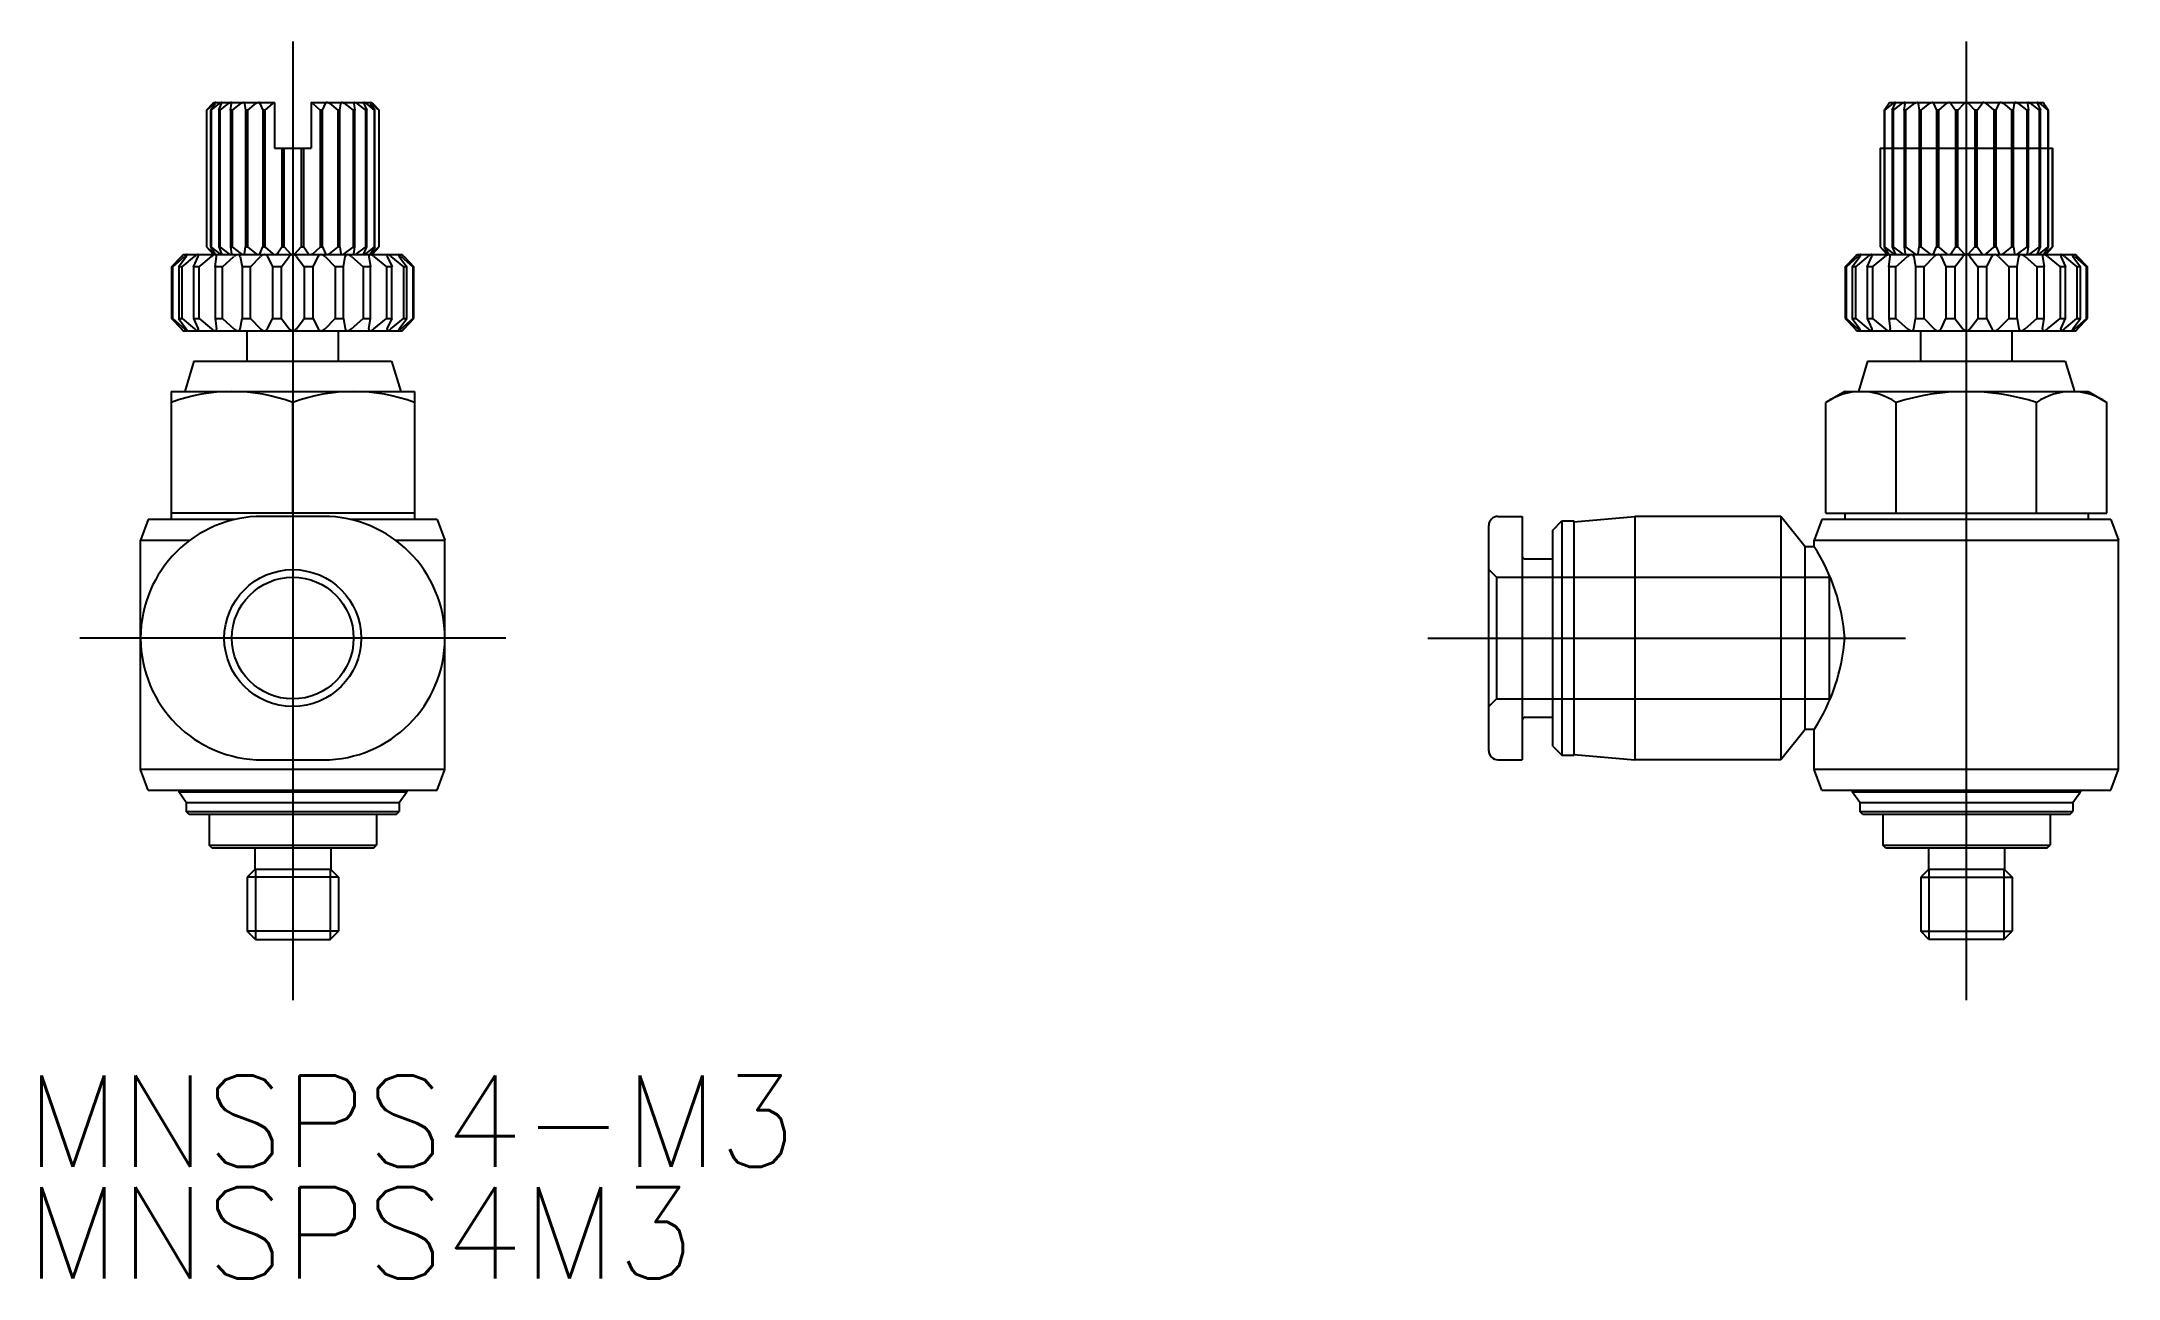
# Model space of a CAD drawing. Extents: x -8.3 to 60, y -21 to 19.6.
import ezdxf

# ---------------------------------------------------------------- set-up
doc = ezdxf.new("R2010")
doc.units = 0
doc.linetypes.add('CENTER', pattern=[50.8, 31.75, -6.35, 6.35, -6.35])
doc.linetypes.add('DASHED', pattern=[19.05, 12.7, -6.35])
doc.layers.get('0').update_dxf_attribs({"linetype": 'CONTINUOUS'})
doc.layers.add('CENTER', color=1, linetype='CENTER')
doc.styles.get("Standard").update_dxf_attribs({"font": 'txt.shx', "height": 3, "bigfont": 'bigfont.shx'})

# ---------------------------------------------------------------- blocks, each defined once
blk = doc.blocks.new('*U2')
at = {"color": 7, "linetype": 'CONTINUOUS'}
blk.add_text('MNSPS4-M3', height=3, dxfattribs=at).set_placement((-8.773, -17.368))
blk = doc.blocks.new('*U3')
at = {"color": 7, "linetype": 'CONTINUOUS'}
blk.add_text('MNSPS4M3', height=3, dxfattribs=at).set_placement((-8.773, -21.04))

msp = doc.modelspace()

# ---------------------------------------------------------------- linework, layer by layer
at = {"color": 7, "linetype": 'CONTINUOUS'}
for p, q in [((-2.837, 17.35), (-2.63, 17.57)), ((-2.836, 17.35), (-2.836, 12.85)), ((-2.827, 17.35), (-2.836, 17.35)), ((-2.828, 17.351), (-2.58, 17.57)), ((-2.827, 12.85), (-2.827, 17.35)), ((-2.704, 17.35), (-2.548, 17.57)), ((-2.703, 17.35), (-2.703, 12.85)), ((-2.676, 17.35), (-2.703, 17.35)), ((-2.677, 17.351), (-2.4, 17.571)), ((-2.676, 12.85), (-2.676, 17.35)), ((-2.629, 17.57), (-2.6, 17.6)), ((-2.6, 17.6), (-0.6, 17.6)), ((-2.435, 17.35), (-2.339, 17.57)), ((-2.435, 17.35), (-2.435, 12.85)), ((-2.391, 17.35), (-2.435, 17.35)), ((-2.391, 17.351), (-2.1, 17.571)), ((-2.391, 12.85), (-2.391, 17.35)), ((-2.045, 17.35), (-2.012, 17.57)), ((-2.044, 17.35), (-2.044, 12.85)), ((-1.986, 17.35), (-2.044, 17.35)), ((-1.986, 17.351), (-1.695, 17.571)), ((-1.986, 12.85), (-1.986, 17.35)), ((-1.584, 17.57), (-1.551, 17.35)), ((-1.551, 17.35), (-1.551, 12.85)), ((-1.481, 17.35), (-1.551, 17.35)), ((-1.482, 17.351), (-1.205, 17.571)), ((-1.481, 12.85), (-1.481, 17.35)), ((-1.077, 17.57), (-0.98, 17.35)), ((-0.98, 17.35), (-0.98, 12.85)), ((-0.902, 17.35), (-0.98, 17.35)), ((-0.903, 17.351), (-0.655, 17.57)), ((-0.902, 12.85), (-0.902, 17.35)), ((-0.6, 17.6), (-0.6, 16.1)), ((0.6, 17.6), (0.6, 16.1)), ((0.6, 17.6), (2.6, 17.6)), ((0.655, 17.57), (0.903, 17.351)), ((0.902, 17.35), (0.902, 12.85)), ((0.98, 17.35), (0.902, 17.35)), ((0.98, 17.35), (1.077, 17.57)), ((0.98, 12.85), (0.98, 17.35)), ((1.205, 17.571), (1.482, 17.351)), ((1.481, 17.35), (1.481, 12.85)), ((1.551, 17.35), (1.481, 17.35)), ((1.551, 17.35), (1.584, 17.57)), ((1.551, 12.85), (1.551, 17.35)), ((1.695, 17.571), (1.986, 17.351)), ((1.986, 17.35), (1.986, 12.85)), ((2.044, 17.35), (1.986, 17.35)), ((2.012, 17.57), (2.045, 17.35)), ((2.044, 12.85), (2.044, 17.35)), ((2.1, 17.571), (2.391, 17.351)), ((2.339, 17.57), (2.435, 17.35)), ((2.391, 17.35), (2.391, 12.85)), ((2.435, 17.35), (2.391, 17.35)), ((2.4, 17.571), (2.677, 17.351)), ((2.435, 12.85), (2.435, 17.35)), ((2.548, 17.57), (2.704, 17.35)), ((2.58, 17.57), (2.828, 17.351)), ((2.6, 17.6), (2.629, 17.57)), ((2.63, 17.57), (2.837, 17.35)), ((2.676, 17.35), (2.676, 12.85)), ((2.703, 17.35), (2.676, 17.35)), ((2.703, 12.85), (2.703, 17.35)), ((2.827, 17.35), (2.827, 12.85)), ((2.836, 17.35), (2.827, 17.35)), ((2.836, 12.85), (2.836, 17.35)), ((52.315, 17.35), (52.471, 17.57)), ((52.315, 17.35), (52.315, 12.85)), ((52.343, 17.35), (52.315, 17.35)), ((52.342, 17.351), (52.619, 17.571)), ((52.343, 12.85), (52.343, 17.35)), ((52.487, 17.598), (52.489, 17.6)), ((52.487, 17.597), (52.487, 17.598)), ((52.489, 17.6), (57.549, 17.6)), ((52.583, 17.35), (52.68, 17.57)), ((52.584, 17.35), (52.584, 12.85)), ((52.628, 17.35), (52.584, 17.35)), ((52.627, 17.351), (52.918, 17.571)), ((52.628, 12.85), (52.628, 17.35)), ((52.974, 17.35), (53.007, 17.57)), ((52.974, 17.35), (52.974, 12.85)), ((53.033, 17.35), (52.974, 17.35)), ((53.033, 17.351), (53.324, 17.571)), ((53.033, 12.85), (53.033, 17.35)), ((53.435, 17.57), (53.468, 17.35)), ((53.468, 17.35), (53.468, 12.85)), ((53.538, 17.35), (53.468, 17.35)), ((53.537, 17.351), (53.814, 17.571)), ((53.538, 12.85), (53.538, 17.35)), ((53.942, 17.57), (54.039, 17.35)), ((54.038, 17.35), (54.038, 12.85)), ((54.117, 17.35), (54.038, 17.35)), ((54.116, 17.351), (54.364, 17.57)), ((54.117, 12.85), (54.117, 17.35)), ((54.503, 17.57), (54.659, 17.35)), ((54.659, 17.35), (54.659, 12.85)), ((54.741, 17.35), (54.659, 17.35)), ((54.74, 17.35), (54.947, 17.57)), ((54.741, 12.85), (54.741, 17.35)), ((55.09, 17.57), (55.297, 17.35)), ((55.297, 17.35), (55.297, 12.85)), ((55.379, 17.35), (55.297, 17.35)), ((55.379, 17.35), (55.534, 17.57)), ((55.379, 12.85), (55.379, 17.35)), ((55.673, 17.57), (55.921, 17.351)), ((55.921, 17.35), (55.921, 12.85)), ((55.999, 17.35), (55.921, 17.35)), ((55.999, 17.35), (56.095, 17.57)), ((55.999, 12.85), (55.999, 17.35)), ((56.224, 17.571), (56.5, 17.351)), ((56.5, 17.35), (56.5, 12.85)), ((56.57, 17.35), (56.5, 17.35)), ((56.57, 17.35), (56.603, 17.57)), ((56.57, 12.85), (56.57, 17.35)), ((56.714, 17.571), (57.005, 17.351)), ((57.005, 17.35), (57.005, 12.85)), ((57.063, 17.35), (57.005, 17.35)), ((57.031, 17.57), (57.063, 17.35)), ((57.063, 12.85), (57.063, 17.35)), ((57.119, 17.571), (57.41, 17.351)), ((57.358, 17.57), (57.454, 17.35)), ((57.41, 17.35), (57.41, 12.85)), ((57.454, 17.35), (57.41, 17.35)), ((57.419, 17.571), (57.695, 17.351)), ((57.454, 12.85), (57.454, 17.35)), ((57.549, 17.6), (57.551, 17.598)), ((57.551, 17.598), (57.551, 17.597)), ((57.567, 17.57), (57.723, 17.35)), ((57.695, 17.35), (57.695, 12.85)), ((57.722, 17.35), (57.695, 17.35)), ((57.722, 12.85), (57.722, 17.35)), ((-0.6, 16.1), (0.6, 16.1)), ((-0.36, 16.1), (-0.36, 12.85)), ((-0.278, 12.85), (-0.278, 16.1)), ((0.278, 16.1), (0.278, 12.85)), ((0.36, 12.85), (0.36, 16.1)), ((52.182, 16.1), (52.182, 12.85)), ((52.182, 16.1), (52.192, 16.1)), ((52.192, 12.85), (52.192, 16.1)), ((52.192, 16.1), (52.315, 16.1)), ((57.722, 16.1), (57.846, 16.1)), ((57.846, 16.1), (57.846, 12.85)), ((57.846, 16.1), (57.855, 16.1)), ((57.855, 12.85), (57.855, 16.1)), ((-3.983, 12.201), (-3.658, 12.541)), ((-3.944, 12.201), (-3.564, 12.541)), ((-3.751, 12.2), (-3.503, 12.541)), ((-3.657, 12.541), (-3.6, 12.6)), ((-3.636, 12.201), (-3.227, 12.541)), ((-3.6, 12.6), (3.6, 12.6)), ((-3.263, 12.2), (-3.109, 12.541)), ((-3.08, 12.201), (-2.67, 12.541)), ((-2.837, 12.85), (-2.63, 12.63)), ((-2.836, 12.85), (-2.827, 12.85)), ((-2.828, 12.849), (-2.58, 12.63)), ((-2.704, 12.85), (-2.548, 12.63)), ((-2.703, 12.85), (-2.676, 12.85)), ((-2.677, 12.849), (-2.4, 12.629)), ((-2.629, 12.63), (-2.6, 12.6)), ((-2.552, 12.2), (-2.503, 12.541)), ((-2.435, 12.85), (-2.339, 12.63)), ((-2.435, 12.85), (-2.391, 12.85)), ((-2.391, 12.849), (-2.1, 12.629)), ((-2.315, 12.201), (-1.932, 12.541)), ((-2.045, 12.85), (-2.012, 12.63)), ((-2.044, 12.85), (-1.986, 12.85)), ((-1.986, 12.849), (-1.695, 12.629)), ((-1.726, 12.541), (-1.668, 12.2)), ((-1.584, 12.63), (-1.551, 12.85)), ((-1.551, 12.85), (-1.481, 12.85)), ((-1.482, 12.849), (-1.205, 12.629)), ((-1.392, 12.201), (-1.061, 12.541)), ((-1.077, 12.63), (-0.98, 12.85)), ((-0.98, 12.85), (-0.902, 12.85)), ((-0.903, 12.849), (-0.655, 12.63)), ((-0.832, 12.541), (-0.67, 12.2)), ((-0.516, 12.63), (-0.36, 12.85)), ((-0.374, 12.2), (-0.119, 12.541)), ((-0.36, 12.85), (-0.278, 12.85)), ((-0.278, 12.85), (-0.071, 12.63)), ((0.071, 12.63), (0.278, 12.85)), ((0.119, 12.541), (0.374, 12.2)), ((0.278, 12.85), (0.36, 12.85)), ((0.36, 12.85), (0.516, 12.63)), ((0.655, 12.63), (0.903, 12.849)), ((0.67, 12.2), (0.832, 12.541)), ((0.902, 12.85), (0.98, 12.85)), ((0.98, 12.85), (1.077, 12.63)), ((1.061, 12.541), (1.392, 12.201)), ((1.205, 12.629), (1.482, 12.849)), ((1.481, 12.85), (1.551, 12.85)), ((1.551, 12.85), (1.584, 12.63)), ((1.668, 12.2), (1.726, 12.541)), ((1.695, 12.629), (1.986, 12.849)), ((1.932, 12.541), (2.315, 12.201)), ((1.986, 12.85), (2.044, 12.85)), ((2.012, 12.63), (2.045, 12.85)), ((2.1, 12.629), (2.391, 12.849)), ((2.339, 12.63), (2.435, 12.85)), ((2.391, 12.85), (2.435, 12.85)), ((2.4, 12.629), (2.677, 12.849)), ((2.503, 12.541), (2.552, 12.2)), ((2.548, 12.63), (2.704, 12.85)), ((2.58, 12.63), (2.828, 12.849)), ((2.6, 12.6), (2.629, 12.63)), ((2.63, 12.63), (2.837, 12.85)), ((2.67, 12.541), (3.08, 12.201)), ((2.676, 12.85), (2.703, 12.85)), ((2.827, 12.85), (2.836, 12.85)), ((3.109, 12.541), (3.263, 12.2)), ((3.227, 12.541), (3.636, 12.201)), ((3.503, 12.541), (3.751, 12.2)), ((3.564, 12.541), (3.944, 12.201)), ((3.6, 12.6), (3.657, 12.541)), ((3.658, 12.541), (3.983, 12.201)), ((51.036, 12.201), (51.361, 12.541)), ((51.075, 12.201), (51.455, 12.541)), ((51.268, 12.2), (51.516, 12.541)), ((51.361, 12.541), (51.419, 12.6)), ((51.383, 12.201), (51.792, 12.541)), ((51.419, 12.6), (58.619, 12.6)), ((51.756, 12.2), (51.91, 12.541)), ((51.938, 12.201), (52.349, 12.541)), ((52.182, 12.85), (52.192, 12.85)), ((52.182, 12.85), (52.389, 12.63)), ((52.191, 12.849), (52.439, 12.63)), ((52.315, 12.85), (52.343, 12.85)), ((52.315, 12.85), (52.471, 12.63)), ((52.342, 12.849), (52.619, 12.629)), ((52.39, 12.63), (52.419, 12.6)), ((52.466, 12.2), (52.516, 12.541)), ((52.583, 12.85), (52.68, 12.63)), ((52.584, 12.85), (52.628, 12.85)), ((52.627, 12.849), (52.918, 12.629)), ((52.704, 12.201), (53.087, 12.541)), ((52.974, 12.85), (53.033, 12.85)), ((52.974, 12.85), (53.007, 12.63)), ((53.033, 12.849), (53.324, 12.629)), ((53.293, 12.541), (53.351, 12.2)), ((53.435, 12.63), (53.468, 12.85)), ((53.468, 12.85), (53.538, 12.85)), ((53.537, 12.849), (53.814, 12.629)), ((53.627, 12.201), (53.958, 12.541)), ((53.942, 12.63), (54.039, 12.85)), ((54.038, 12.85), (54.117, 12.85)), ((54.116, 12.849), (54.364, 12.63)), ((54.187, 12.541), (54.349, 12.2)), ((54.503, 12.63), (54.659, 12.85)), ((54.645, 12.2), (54.9, 12.541)), ((54.659, 12.85), (54.741, 12.85)), ((54.74, 12.85), (54.947, 12.63)), ((55.09, 12.63), (55.297, 12.85)), ((55.137, 12.541), (55.392, 12.2)), ((55.297, 12.85), (55.379, 12.85)), ((55.379, 12.85), (55.534, 12.63)), ((55.673, 12.63), (55.921, 12.849)), ((55.689, 12.2), (55.851, 12.541)), ((55.921, 12.85), (55.999, 12.85)), ((55.999, 12.85), (56.095, 12.63)), ((56.08, 12.541), (56.41, 12.201)), ((56.224, 12.629), (56.5, 12.849)), ((56.5, 12.85), (56.57, 12.85)), ((56.57, 12.85), (56.603, 12.63)), ((56.687, 12.2), (56.745, 12.541)), ((56.714, 12.629), (57.005, 12.849)), ((56.95, 12.541), (57.334, 12.201)), ((57.005, 12.85), (57.063, 12.85)), ((57.031, 12.63), (57.063, 12.85)), ((57.119, 12.629), (57.41, 12.849)), ((57.358, 12.63), (57.454, 12.85)), ((57.41, 12.85), (57.454, 12.85)), ((57.419, 12.629), (57.695, 12.849)), ((57.522, 12.541), (57.571, 12.2)), ((57.567, 12.63), (57.723, 12.85)), ((57.599, 12.63), (57.846, 12.849)), ((57.619, 12.6), (57.648, 12.63)), ((57.649, 12.63), (57.856, 12.85)), ((57.689, 12.541), (58.099, 12.201)), ((57.695, 12.85), (57.722, 12.85)), ((57.846, 12.85), (57.855, 12.85)), ((58.128, 12.541), (58.282, 12.2)), ((58.246, 12.541), (58.655, 12.201)), ((58.522, 12.541), (58.77, 12.2)), ((58.583, 12.541), (58.963, 12.201)), ((58.619, 12.6), (58.676, 12.541)), ((58.677, 12.541), (59.002, 12.201)), ((-3.983, 12.2), (-3.983, 10.5)), ((-3.943, 12.2), (-3.983, 12.2)), ((-3.943, 10.5), (-3.943, 12.2)), ((-3.75, 12.2), (-3.75, 10.5)), ((-3.636, 12.2), (-3.75, 12.2)), ((-3.636, 10.5), (-3.636, 12.2)), ((-3.262, 12.2), (-3.262, 10.5)), ((-3.08, 12.2), (-3.262, 12.2)), ((-3.08, 10.5), (-3.08, 12.2)), ((-2.552, 12.2), (-2.552, 10.5)), ((-2.314, 12.2), (-2.552, 12.2)), ((-2.314, 10.5), (-2.314, 12.2)), ((-1.668, 12.2), (-1.668, 10.5)), ((-1.391, 12.2), (-1.668, 12.2)), ((-1.391, 10.5), (-1.391, 12.2)), ((-0.67, 12.2), (-0.67, 10.5)), ((-0.373, 12.2), (-0.67, 12.2)), ((-0.373, 10.5), (-0.373, 12.2)), ((0.373, 12.2), (0.373, 10.5)), ((0.67, 12.2), (0.373, 12.2)), ((0.67, 10.5), (0.67, 12.2)), ((1.391, 12.2), (1.391, 10.5)), ((1.668, 12.2), (1.391, 12.2)), ((1.668, 10.5), (1.668, 12.2)), ((2.314, 12.2), (2.314, 10.5)), ((2.552, 12.2), (2.314, 12.2)), ((2.552, 10.5), (2.552, 12.2)), ((3.08, 12.2), (3.08, 10.5)), ((3.262, 12.2), (3.08, 12.2)), ((3.262, 10.5), (3.262, 12.2)), ((3.636, 12.2), (3.636, 10.5)), ((3.75, 12.2), (3.636, 12.2)), ((3.75, 10.5), (3.75, 12.2)), ((3.943, 12.2), (3.943, 10.5)), ((3.983, 12.2), (3.943, 12.2)), ((3.983, 10.5), (3.983, 12.2)), ((51.075, 12.2), (51.036, 12.2)), ((51.036, 12.2), (51.036, 10.5)), ((51.075, 10.5), (51.075, 12.2)), ((51.383, 12.2), (51.268, 12.2)), ((51.268, 12.2), (51.268, 10.5)), ((51.383, 10.5), (51.383, 12.2)), ((51.939, 12.2), (51.756, 12.2)), ((51.756, 12.2), (51.756, 10.5)), ((51.939, 10.5), (51.939, 12.2)), ((52.704, 12.2), (52.466, 12.2)), ((52.466, 12.2), (52.466, 10.5)), ((52.704, 10.5), (52.704, 12.2)), ((53.628, 12.2), (53.351, 12.2)), ((53.351, 12.2), (53.351, 10.5)), ((53.628, 10.5), (53.628, 12.2)), ((54.646, 12.2), (54.348, 12.2)), ((54.348, 12.2), (54.348, 10.5)), ((54.646, 10.5), (54.646, 12.2)), ((55.689, 12.2), (55.392, 12.2)), ((55.392, 12.2), (55.392, 10.5)), ((55.689, 10.5), (55.689, 12.2)), ((56.687, 12.2), (56.41, 12.2)), ((56.41, 12.2), (56.41, 10.5)), ((56.687, 10.5), (56.687, 12.2)), ((57.571, 12.2), (57.333, 12.2)), ((57.333, 12.2), (57.333, 10.5)), ((57.571, 10.5), (57.571, 12.2)), ((58.281, 12.2), (58.099, 12.2)), ((58.099, 12.2), (58.099, 10.5)), ((58.281, 10.5), (58.281, 12.2)), ((58.769, 12.2), (58.654, 12.2)), ((58.654, 12.2), (58.654, 10.5)), ((58.769, 10.5), (58.769, 12.2)), ((59.001, 12.2), (58.962, 12.2)), ((58.962, 12.2), (58.962, 10.5)), ((59.001, 10.5), (59.001, 12.2)), ((-3.983, 10.5), (-3.943, 10.5)), ((-3.983, 10.499), (-3.658, 10.159)), ((-3.944, 10.499), (-3.564, 10.159)), ((-3.751, 10.5), (-3.503, 10.159)), ((-3.75, 10.5), (-3.636, 10.5)), ((-3.636, 10.499), (-3.227, 10.159)), ((-3.263, 10.5), (-3.109, 10.159)), ((-3.262, 10.5), (-3.08, 10.5)), ((-3.08, 10.499), (-2.67, 10.159)), ((-2.552, 10.5), (-2.314, 10.5)), ((-2.552, 10.5), (-2.503, 10.159)), ((-2.315, 10.499), (-1.932, 10.159)), ((-1.726, 10.159), (-1.668, 10.5)), ((-1.668, 10.5), (-1.391, 10.5)), ((-1.392, 10.499), (-1.061, 10.159)), ((-0.832, 10.159), (-0.67, 10.5)), ((-0.67, 10.5), (-0.373, 10.5)), ((-0.374, 10.5), (-0.119, 10.159)), ((0.119, 10.159), (0.374, 10.5)), ((0.373, 10.5), (0.67, 10.5)), ((0.67, 10.5), (0.832, 10.159)), ((1.061, 10.159), (1.392, 10.499)), ((1.391, 10.5), (1.668, 10.5)), ((1.668, 10.5), (1.726, 10.159)), ((1.932, 10.159), (2.315, 10.499)), ((2.314, 10.5), (2.552, 10.5)), ((2.503, 10.159), (2.552, 10.5)), ((2.67, 10.159), (3.08, 10.499)), ((3.08, 10.5), (3.262, 10.5)), ((3.109, 10.159), (3.263, 10.5)), ((3.227, 10.159), (3.636, 10.499)), ((3.503, 10.159), (3.751, 10.5)), ((3.564, 10.159), (3.944, 10.499)), ((3.636, 10.5), (3.75, 10.5)), ((3.658, 10.159), (3.983, 10.499)), ((3.943, 10.5), (3.983, 10.5)), ((51.036, 10.5), (51.075, 10.5)), ((51.036, 10.499), (51.361, 10.159)), ((51.075, 10.499), (51.455, 10.159)), ((51.268, 10.5), (51.516, 10.159)), ((51.268, 10.5), (51.383, 10.5)), ((51.383, 10.499), (51.792, 10.159)), ((51.756, 10.5), (51.91, 10.159)), ((51.756, 10.5), (51.939, 10.5)), ((51.938, 10.499), (52.349, 10.159)), ((52.466, 10.5), (52.516, 10.159)), ((52.466, 10.5), (52.704, 10.5)), ((52.704, 10.499), (53.087, 10.159)), ((53.293, 10.159), (53.351, 10.5)), ((53.351, 10.5), (53.628, 10.5)), ((53.627, 10.499), (53.958, 10.159)), ((54.187, 10.159), (54.349, 10.5)), ((54.348, 10.5), (54.646, 10.5)), ((54.645, 10.5), (54.9, 10.159)), ((55.137, 10.159), (55.392, 10.5)), ((55.392, 10.5), (55.689, 10.5)), ((55.689, 10.5), (55.851, 10.159)), ((56.08, 10.159), (56.41, 10.499)), ((56.41, 10.5), (56.687, 10.5)), ((56.687, 10.5), (56.745, 10.159)), ((56.95, 10.159), (57.334, 10.499)), ((57.333, 10.5), (57.571, 10.5)), ((57.522, 10.159), (57.571, 10.5)), ((57.689, 10.159), (58.099, 10.499)), ((58.099, 10.5), (58.281, 10.5)), ((58.128, 10.159), (58.282, 10.5)), ((58.246, 10.159), (58.655, 10.499)), ((58.522, 10.159), (58.77, 10.5)), ((58.583, 10.159), (58.963, 10.499)), ((58.654, 10.5), (58.769, 10.5)), ((58.677, 10.159), (59.002, 10.499)), ((58.962, 10.5), (59.001, 10.5)), ((-3.657, 10.159), (-3.6, 10.1)), ((-3.6, 10.1), (3.6, 10.1)), ((-1.5, 9.1), (-1.5, 10.1)), ((1.5, 9.1), (1.5, 10.1)), ((3.6, 10.1), (3.657, 10.159)), ((51.361, 10.159), (51.419, 10.1)), ((51.419, 10.1), (58.619, 10.1)), ((53.519, 9.1), (53.519, 10.1)), ((56.519, 9.1), (56.519, 10.1)), ((58.619, 10.1), (58.676, 10.159)), ((-3.25, 9.1), (-3.55, 8.1)), ((-3.25, 9.1), (3.25, 9.1)), ((3.25, 9.1), (3.55, 8.1)), ((51.769, 9.1), (51.469, 8.1)), ((51.769, 9.1), (58.269, 9.1)), ((58.269, 9.1), (58.569, 8.1)), ((-4, 8.1), (-4, 3.9)), ((-4, 8.1), (4, 8.1)), ((0, 4.1), (0, 7.743)), ((4, 8.1), (4, 3.9)), ((51.019, 8.1), (50.4, 7.743)), ((50.4, 4.1), (50.4, 7.743)), ((51.019, 8.1), (59.019, 8.1)), ((52.709, 4.1), (52.709, 7.743)), ((57.328, 4.1), (57.328, 7.743)), ((59.019, 8.1), (59.638, 7.743)), ((59.638, 4.1), (59.638, 7.743)), ((-2, 4.1), (-4, 4.1)), ((0, 4.1), (-2, 4.1)), ((2, 4.1), (0, 4.1)), ((4, 4.1), (2, 4.1)), ((50.4, 4.1), (59.638, 4.1)), ((51.019, 4.1), (51.019, 3.9)), ((59.019, 4.1), (59.019, 3.9)), ((-4.75, 3.9), (-5, 3.213)), ((-1.889, 3.9), (-4.75, 3.9)), ((1, 4), (-1, 4)), ((4.75, 3.9), (1.889, 3.9)), ((4.75, 3.9), (5, 3.213)), ((39.319, -3.7), (39.319, 3.7)), ((39.619, 4), (40.419, 4)), ((40.419, 4), (40.419, -4)), ((41.419, 3.55), (41.719, 3.85)), ((41.419, -3.55), (41.419, 3.55)), ((41.719, 3.85), (41.719, -3.85)), ((41.719, 3.85), (42.119, 3.85)), ((42.119, 3.825), (44.119, 4)), ((42.119, 3.85), (42.119, -3.85)), ((48.919, 4), (44.119, 4)), ((44.119, 4), (44.119, -4)), ((48.919, 4), (48.919, -4)), ((49.719, 3), (48.919, 4)), ((50.269, 3.9), (50.019, 3.213)), ((59.769, 3.9), (50.269, 3.9)), ((59.769, 3.9), (60.019, 3.213)), ((-5, -4.313), (-5, 3.213)), ((-5, 3.213), (-3.382, 3.213)), ((3.382, 3.213), (5, 3.213)), ((5, -4.313), (5, 3.213)), ((49.719, -3), (49.719, 3)), ((50.019, 3), (49.719, 3)), ((50.019, 3.213), (60.019, 3.213)), ((50.019, 3), (50.019, 3.213)), ((60.019, -4.313), (60.019, 3.213)), ((40.519, 2.6), (41.419, 2.6)), ((40.519, -2.6), (41.419, -2.6)), ((49.719, -3), (48.919, -4)), ((50.019, -3), (49.719, -3)), ((50.019, -4.313), (50.019, -3)), ((-1, -4), (1, -4)), ((39.619, -4), (40.419, -4)), ((41.419, -3.55), (41.719, -3.85)), ((41.719, -3.85), (42.119, -3.85)), ((42.119, -3.825), (44.119, -4)), ((48.919, -4), (44.119, -4)), ((5, -4.313), (-5, -4.313)), ((-4.75, -5), (-5, -4.313)), ((4.75, -5), (5, -4.313)), ((60.019, -4.313), (50.019, -4.313)), ((50.269, -5), (50.019, -4.313)), ((59.769, -5), (60.019, -4.313)), ((-4.75, -5), (4.75, -5)), ((-3.75, -5), (3.75, -5)), ((-3.75, -5), (-3.75, -5.05)), ((-3.75, -5.05), (3.75, -5.05)), ((-3.5, -5.4), (-3.75, -5.05)), ((-3.5, -5.4), (3.5, -5.4)), ((-3.5, -5.4), (-3.5, -5.7)), ((3.5, -5.4), (3.75, -5.05)), ((3.5, -5.4), (3.5, -5.7)), ((3.75, -5), (3.75, -5.05)), ((50.269, -5), (59.769, -5)), ((51.269, -5), (58.769, -5)), ((51.269, -5), (51.269, -5.05)), ((51.269, -5.05), (58.769, -5.05)), ((51.519, -5.4), (51.269, -5.05)), ((51.519, -5.4), (58.519, -5.4)), ((51.519, -5.4), (51.519, -5.7)), ((58.519, -5.4), (58.769, -5.05)), ((58.519, -5.4), (58.519, -5.7)), ((58.769, -5), (58.769, -5.05)), ((-3.5, -5.7), (3.5, -5.7)), ((-3.4, -5.8), (-3.5, -5.7)), ((3.4, -5.8), (-3.4, -5.8)), ((-2.75, -5.8), (-2.75, -6.8)), ((2.75, -5.8), (2.75, -6.8)), ((3.4, -5.8), (3.5, -5.7)), ((51.519, -5.7), (58.519, -5.7)), ((51.619, -5.8), (51.519, -5.7)), ((58.419, -5.8), (51.619, -5.8)), ((52.269, -5.8), (52.269, -6.8)), ((57.769, -5.8), (57.769, -6.8)), ((58.419, -5.8), (58.519, -5.7)), ((-2.75, -6.8), (2.75, -6.8)), ((-2.65, -6.9), (-2.75, -6.8)), ((2.65, -6.9), (2.75, -6.8)), ((52.269, -6.8), (57.769, -6.8)), ((52.369, -6.9), (52.269, -6.8)), ((57.669, -6.9), (57.769, -6.8)), ((2.65, -6.9), (-2.65, -6.9)), ((-1.25, -6.9), (-1.25, -7.6)), ((1.25, -6.9), (1.25, -7.6)), ((57.669, -6.9), (52.369, -6.9)), ((53.769, -6.9), (53.769, -7.6)), ((56.269, -6.9), (56.269, -7.6)), ((-1.25, -7.6), (-1.5, -7.85)), ((-1.5, -7.85), (-1.5, -9.63)), ((1.5, -7.85), (-1.5, -7.85)), ((1.25, -7.6), (-1.25, -7.6)), ((1.25, -7.6), (1.5, -7.85)), ((1.5, -7.85), (1.5, -9.63)), ((53.769, -7.6), (53.519, -7.85)), ((53.519, -7.85), (56.519, -7.85)), ((53.519, -7.85), (53.519, -9.63)), ((56.269, -7.6), (53.769, -7.6)), ((56.269, -7.6), (56.519, -7.85)), ((56.519, -7.85), (56.519, -9.63)), ((-1.23, -9.9), (-1.5, -9.63)), ((1.5, -9.63), (-1.5, -9.63)), ((-1.23, -9.9), (1.229, -9.9)), ((1.229, -9.9), (1.5, -9.63)), ((53.519, -9.63), (56.519, -9.63)), ((53.789, -9.9), (53.519, -9.63)), ((56.248, -9.9), (53.789, -9.9)), ((56.248, -9.9), (56.519, -9.63))]:
    msp.add_line(p, q, dxfattribs=at)
at = {"color": 3, "linetype": 'DASHED'}
for p, q in [((52.315, 16.1), (57.722, 16.1)), ((39.569, 2), (39.319, 2.25)), ((39.569, 2), (50.519, 2)), ((39.569, 2), (39.569, -2)), ((50.519, -2), (50.519, 2)), ((39.569, -2), (39.319, -2.25)), ((39.569, -2), (50.519, -2))]:
    msp.add_line(p, q, dxfattribs=at)
at = {"color": 3, "linetype": 'CONTINUOUS'}
for p, q in [((-1.23, -7.6), (-1.23, -9.9)), ((1.229, -7.6), (1.229, -9.9)), ((53.789, -7.6), (53.789, -9.9)), ((56.248, -7.6), (56.248, -9.9))]:
    msp.add_line(p, q, dxfattribs=at)
at = {"color": 7, "linetype": 'CONTINUOUS'}
for radius in [2.25, 2]:
    msp.add_circle((0, 0), radius, dxfattribs=at)
for centre, radius, start, end in [((-2.482, 17.475), 0.136, 112.97128, 135.67757), ((-2.61, 17.627), 0.0833, 317.40358, 331.75539), ((-2.555, 17.6), 0.0229, 326.24654, 355.40767), ((-2.535, 17.598), 0.00216, 5.17595, 97.21688), ((-2.313, 17.475), 0.128, 103.34989, 132.48697), ((-2.342, 17.589), 0.0107, 52.17923, 92.22613), ((-2.375, 17.592), 0.0419, 328.887, 359.12838), ((-2.342, 17.591), 0.00959, 0.43176, 45.34934), ((-2.013, 17.467), 0.135, 98.45877, 130.13317), ((-2.031, 17.578), 0.0216, 46.10127, 93.57676), ((-2.039, 17.577), 0.0285, 345.29552, 36.50386), ((-1.608, 17.463), 0.137, 95.53889, 129.16351), ((-1.62, 17.555), 0.0446, 65.07017, 90.77278), ((-1.618, 17.566), 0.0339, 6.61293, 62.08846), ((-1.12, 17.468), 0.132, 93.51637, 129.66371), ((-1.125, 17.548), 0.0526, 25.00672, 93.66239), ((-0.57, 17.474), 0.127, 103.43211, 131.0741), ((0.57, 17.474), 0.127, 48.9259, 76.56789), ((1.125, 17.548), 0.0526, 86.33761, 154.99328), ((1.12, 17.468), 0.132, 50.33629, 86.48363), ((1.618, 17.566), 0.0339, 117.91154, 173.38707), ((1.62, 17.555), 0.0446, 89.22722, 114.92983), ((1.608, 17.463), 0.137, 50.83649, 84.46111), ((2.039, 17.577), 0.0285, 143.49614, 194.70448), ((2.031, 17.578), 0.0216, 86.42324, 133.89873), ((2.013, 17.467), 0.135, 49.86683, 81.54123), ((2.342, 17.591), 0.00959, 134.65066, 179.56824), ((2.375, 17.592), 0.0419, 180.87162, 211.113), ((2.342, 17.589), 0.0107, 87.77387, 127.82077), ((2.313, 17.475), 0.128, 47.51303, 76.65011), ((2.535, 17.598), 0.00216, 82.78312, 174.82405), ((2.555, 17.6), 0.0229, 184.59233, 213.75346), ((2.482, 17.475), 0.136, 44.32243, 67.02872), ((2.61, 17.627), 0.0833, 208.24461, 222.59642), ((52.416, 17.618), 0.0731, 318.60731, 343.6983), ((52.706, 17.475), 0.128, 103.34989, 132.48697), ((52.677, 17.591), 0.00903, 357.70307, 95.60087), ((52.644, 17.592), 0.0419, 328.71209, 358.55438), ((53.006, 17.467), 0.135, 98.45877, 130.13317), ((52.987, 17.576), 0.0237, 53.67101, 91.90267), ((52.986, 17.58), 0.0214, 4.07359, 47.13084), ((52.966, 17.578), 0.0419, 348.93228, 4.6152), ((53.411, 17.463), 0.137, 95.53889, 129.16351), ((53.398, 17.557), 0.0429, 57.92206, 90.92915), ((53.4, 17.566), 0.0347, 6.93013, 53.37681), ((53.899, 17.468), 0.132, 93.51637, 129.66371), ((53.894, 17.548), 0.0526, 25.00672, 93.66239), ((54.444, 17.481), 0.119, 91.87133, 131.80722), ((54.442, 17.525), 0.0754, 36.78404, 91.51956), ((55.019, 17.501), 0.0989, 90.2788, 136.02991), ((55.018, 17.501), 0.0989, 43.97009, 89.7212), ((55.595, 17.525), 0.0754, 88.48044, 143.21596), ((55.593, 17.481), 0.119, 48.19278, 88.12867), ((56.144, 17.548), 0.0526, 86.33761, 154.99328), ((56.139, 17.468), 0.132, 50.33629, 86.48363), ((56.637, 17.566), 0.0347, 126.62319, 173.06987), ((56.639, 17.557), 0.0429, 89.07085, 122.07794), ((56.627, 17.463), 0.137, 50.83649, 84.46111), ((57.051, 17.58), 0.0214, 132.86916, 175.92641), ((57.072, 17.578), 0.0419, 175.3848, 191.06772), ((57.051, 17.576), 0.0237, 88.09733, 126.32899), ((57.032, 17.467), 0.135, 49.86683, 81.54123), ((57.36, 17.591), 0.00903, 84.39913, 182.29693), ((57.393, 17.592), 0.0419, 181.44562, 211.28791), ((57.332, 17.475), 0.128, 47.51303, 76.65011), ((57.621, 17.618), 0.0731, 196.3017, 221.39269), ((-3.375, 12.36), 0.261, 113.02742, 136.16612), ((-3.621, 12.646), 0.158, 318.3688, 340.06534), ((-3.477, 12.595), 0.00453, 23.44218, 96.09235), ((-3.481, 12.594), 0.00913, 346.15091, 18.96337), ((-3.063, 12.371), 0.235, 103.33397, 133.90084), ((-3.117, 12.578), 0.0217, 52.76044, 92.11298), ((-3.176, 12.581), 0.0782, 329.23427, 2.34969), ((-3.115, 12.583), 0.0174, 5.13521, 48.63084), ((-2.512, 12.371), 0.232, 98.30512, 132.81395), ((-2.482, 12.725), 0.136, 224.32243, 247.02872), ((-2.607, 12.575), 0.0807, 23.09511, 42.75623), ((-2.544, 12.554), 0.0456, 50.62425, 92.52809), ((-2.535, 12.602), 0.00227, 265.42688, 341.61356), ((-2.542, 12.603), 0.00926, 352.21959, 24.89634), ((-2.544, 12.56), 0.042, 4.15024, 45.70915), ((-2.577, 12.554), 0.0749, 349.43062, 6.34889), ((-2.313, 12.725), 0.128, 227.51303, 256.65011), ((-2.342, 12.609), 0.00881, 263.71667, 352.13147), ((-2.371, 12.61), 0.0378, 356.68957, 32.51893), ((-2.013, 12.733), 0.135, 229.86683, 261.54123), ((-2.032, 12.625), 0.0254, 268.87657, 301.74152), ((-2.03, 12.618), 0.0182, 306.68112, 339.40044), ((-2.045, 12.623), 0.0336, 341.44633, 12.72257), ((-1.78, 12.383), 0.218, 95.14943, 133.60932), ((-1.795, 12.531), 0.0689, 7.80373, 94.36797), ((-1.608, 12.737), 0.137, 230.83649, 264.46111), ((-1.618, 12.634), 0.0346, 265.17793, 352.98298), ((-1.12, 12.732), 0.132, 230.33629, 266.48363), ((-1.125, 12.652), 0.0526, 266.33761, 334.99328), ((-0.923, 12.411), 0.189, 92.73424, 136.71148), ((-0.928, 12.494), 0.106, 26.14382, 92.05517), ((-0.575, 12.719), 0.119, 228.19278, 268.12867), ((-0.577, 12.675), 0.0754, 268.48044, 323.21596), ((0.001, 12.451), 0.149, 90.45149, 142.92865), ((0, 12.699), 0.0989, 223.97009, 269.7212), ((0, 12.699), 0.0989, 270.2788, 316.02991), ((-0.001, 12.451), 0.149, 37.07135, 89.54851), ((0.577, 12.675), 0.0754, 216.78404, 271.51956), ((0.575, 12.719), 0.119, 271.87133, 311.80722), ((0.928, 12.494), 0.106, 87.94483, 153.85618), ((0.923, 12.411), 0.189, 43.28852, 87.26576), ((1.125, 12.652), 0.0526, 205.00672, 273.66239), ((1.12, 12.732), 0.132, 273.51637, 309.66371), ((1.618, 12.634), 0.0346, 187.01702, 274.82207), ((1.608, 12.737), 0.137, 275.53889, 309.16351), ((1.795, 12.531), 0.0689, 85.63203, 172.19627), ((1.78, 12.383), 0.218, 46.39068, 84.85057), ((2.045, 12.623), 0.0336, 167.27743, 198.55367), ((2.03, 12.618), 0.0182, 200.59956, 233.31888), ((2.032, 12.625), 0.0254, 238.25848, 271.12343), ((2.013, 12.733), 0.135, 278.45877, 310.13317), ((2.371, 12.61), 0.0378, 147.48107, 183.31043), ((2.342, 12.609), 0.00881, 187.86853, 276.28333), ((2.313, 12.725), 0.128, 283.34989, 312.48697), ((2.544, 12.56), 0.042, 134.29085, 175.84976), ((2.577, 12.554), 0.0749, 173.65111, 190.56938), ((2.544, 12.554), 0.0456, 87.47191, 129.37575), ((2.542, 12.603), 0.00926, 155.10366, 187.78041), ((2.535, 12.602), 0.00227, 198.38644, 274.57312), ((2.607, 12.575), 0.0807, 137.24377, 156.90489), ((2.482, 12.725), 0.136, 292.97128, 315.67757), ((2.512, 12.371), 0.232, 47.18605, 81.69488), ((3.115, 12.583), 0.0174, 131.36916, 174.86479), ((3.176, 12.581), 0.0782, 177.65031, 210.76573), ((3.117, 12.578), 0.0217, 87.88702, 127.23956), ((3.063, 12.371), 0.235, 46.09916, 76.66603), ((3.481, 12.594), 0.00913, 161.03663, 193.84909), ((3.621, 12.646), 0.158, 199.93466, 221.6312), ((3.477, 12.595), 0.00453, 83.90765, 156.55782), ((3.375, 12.36), 0.261, 43.83388, 66.97258), ((51.643, 12.36), 0.261, 113.02742, 136.16612), ((51.398, 12.646), 0.158, 318.3688, 340.06534), ((51.542, 12.595), 0.00453, 23.44218, 96.09235), ((51.537, 12.594), 0.00913, 346.15091, 18.96337), ((51.955, 12.371), 0.235, 103.33397, 133.90084), ((51.902, 12.578), 0.0217, 52.76044, 92.11298), ((51.843, 12.581), 0.0782, 329.23427, 2.34969), ((51.904, 12.583), 0.0174, 5.13521, 48.63084), ((52.507, 12.371), 0.232, 98.30512, 132.81395), ((52.537, 12.725), 0.136, 224.32243, 247.02872), ((52.411, 12.575), 0.0807, 23.09511, 42.75623), ((52.475, 12.554), 0.0456, 50.62425, 92.52809), ((52.484, 12.602), 0.00227, 265.42688, 341.61356), ((52.484, 12.602), 0.00227, 265.42688, 341.61356), ((52.477, 12.603), 0.00926, 352.21959, 24.89634), ((52.477, 12.603), 0.00926, 352.21959, 24.89634), ((52.475, 12.56), 0.042, 4.15024, 45.70915), ((52.442, 12.554), 0.0749, 349.43062, 6.34889), ((52.706, 12.725), 0.128, 227.51303, 256.65011), ((52.677, 12.609), 0.00881, 263.71667, 352.13147), ((52.648, 12.61), 0.0378, 356.68957, 32.51893), ((53.006, 12.733), 0.135, 229.86683, 261.54123), ((52.987, 12.625), 0.0254, 268.87657, 301.74152), ((52.989, 12.618), 0.0182, 306.68112, 339.40044), ((52.974, 12.623), 0.0336, 341.44633, 12.72257), ((53.238, 12.383), 0.218, 95.14943, 133.60932), ((53.224, 12.531), 0.0689, 7.80373, 94.36797), ((53.411, 12.737), 0.137, 230.83649, 264.46111), ((53.401, 12.634), 0.0346, 265.17793, 352.98298), ((53.899, 12.732), 0.132, 230.33629, 266.48363), ((53.894, 12.652), 0.0526, 266.33761, 334.99328), ((54.096, 12.411), 0.189, 92.73424, 136.71148), ((54.091, 12.494), 0.106, 26.14382, 92.05517), ((54.444, 12.719), 0.119, 228.19278, 268.12867), ((54.442, 12.675), 0.0754, 268.48044, 323.21596), ((55.02, 12.451), 0.149, 90.45149, 142.92865), ((55.019, 12.699), 0.0989, 223.97009, 269.7212), ((55.018, 12.699), 0.0989, 270.2788, 316.02991), ((55.018, 12.451), 0.149, 37.07135, 89.54851), ((55.595, 12.675), 0.0754, 216.78404, 271.51956), ((55.593, 12.719), 0.119, 271.87133, 311.80722), ((55.947, 12.494), 0.106, 87.94483, 153.85618), ((55.942, 12.411), 0.189, 43.28852, 87.26576), ((56.144, 12.652), 0.0526, 205.00672, 273.66239), ((56.139, 12.732), 0.132, 273.51637, 309.66371), ((56.637, 12.634), 0.0346, 187.01702, 274.82207), ((56.627, 12.737), 0.137, 275.53889, 309.16351), ((56.814, 12.531), 0.0689, 85.63203, 172.19627), ((56.799, 12.383), 0.218, 46.39068, 84.85057), ((57.063, 12.623), 0.0336, 167.27743, 198.55367), ((57.049, 12.618), 0.0182, 200.59956, 233.31888), ((57.051, 12.625), 0.0254, 238.25848, 271.12343), ((57.032, 12.733), 0.135, 278.45877, 310.13317), ((57.389, 12.61), 0.0378, 147.48107, 183.31043), ((57.36, 12.609), 0.00881, 187.86853, 276.28333), ((57.332, 12.725), 0.128, 283.34989, 312.48697), ((57.563, 12.56), 0.042, 134.29085, 175.84976), ((57.607, 12.555), 0.0863, 174.77918, 189.44131), ((57.562, 12.554), 0.0456, 87.47191, 129.37575), ((57.56, 12.603), 0.00926, 155.10366, 187.78041), ((57.56, 12.603), 0.00926, 155.10366, 187.78041), ((57.553, 12.602), 0.00227, 198.38644, 274.57312), ((57.553, 12.602), 0.00227, 198.38644, 274.57312), ((57.626, 12.575), 0.0807, 137.24377, 156.90489), ((57.5, 12.725), 0.136, 292.97128, 315.67757), ((57.531, 12.371), 0.232, 47.18605, 81.69488), ((58.134, 12.583), 0.0174, 131.36916, 174.86479), ((58.195, 12.581), 0.0782, 177.65031, 210.76573), ((58.136, 12.578), 0.0217, 87.88702, 127.23956), ((58.082, 12.371), 0.235, 46.09916, 76.66603), ((58.5, 12.594), 0.00913, 161.03663, 193.84909), ((58.64, 12.646), 0.158, 199.93466, 221.6312), ((58.496, 12.595), 0.00453, 83.90765, 156.55782), ((58.394, 12.36), 0.261, 43.83388, 66.97258), ((-3.375, 10.34), 0.261, 223.83388, 246.97258), ((-3.647, 10.035), 0.19, 24.84437, 40.60815), ((-3.477, 10.104), 0.00428, 261.58441, 336.06359), ((-3.49, 10.106), 0.0176, 347.52974, 29.57661), ((-3.063, 10.329), 0.235, 226.09916, 256.66603), ((-3.116, 10.118), 0.0186, 264.99644, 331.02191), ((-3.192, 10.113), 0.0949, 7.34122, 28.92064), ((-3.128, 10.121), 0.0308, 337.85694, 7.86634), ((-2.512, 10.329), 0.232, 227.18605, 261.69488), ((-2.544, 10.149), 0.0491, 268.60525, 303.62719), ((-2.553, 10.146), 0.0517, 313.49096, 15.28118), ((-1.78, 10.317), 0.218, 226.39068, 264.85057), ((-1.795, 10.169), 0.0689, 265.63203, 352.19627), ((-0.923, 10.289), 0.189, 223.28852, 267.26576), ((-0.928, 10.206), 0.106, 267.94483, 333.85618), ((0.001, 10.249), 0.149, 217.07135, 269.54851), ((-0.001, 10.249), 0.149, 270.45149, 322.92865), ((0.928, 10.206), 0.106, 206.14382, 272.05517), ((0.923, 10.289), 0.189, 272.73424, 316.71148), ((1.795, 10.169), 0.0689, 187.80373, 274.36797), ((1.78, 10.317), 0.218, 275.14943, 313.60932), ((2.553, 10.146), 0.0517, 164.71882, 226.50904), ((2.544, 10.149), 0.0491, 236.37281, 271.39475), ((2.512, 10.329), 0.232, 278.30512, 312.81395), ((3.192, 10.113), 0.0949, 151.07936, 172.65878), ((3.128, 10.121), 0.0308, 172.13366, 202.14306), ((3.116, 10.118), 0.0186, 208.97809, 275.00356), ((3.063, 10.329), 0.235, 283.33397, 313.90084), ((3.49, 10.106), 0.0176, 150.42339, 192.47026), ((3.477, 10.104), 0.00428, 203.93641, 278.41559), ((3.647, 10.035), 0.19, 139.39185, 155.15563), ((3.375, 10.34), 0.261, 293.02742, 316.16612), ((51.643, 10.34), 0.261, 223.83388, 246.97258), ((51.371, 10.035), 0.19, 24.84437, 40.60815), ((51.542, 10.104), 0.00428, 261.58441, 336.06359), ((51.529, 10.106), 0.0176, 347.52974, 29.57661), ((51.955, 10.329), 0.235, 226.09916, 256.66603), ((51.903, 10.119), 0.0186, 264.99644, 331.02191), ((51.827, 10.113), 0.0949, 7.34122, 28.92064), ((51.89, 10.121), 0.0308, 337.85694, 7.86634), ((52.507, 10.329), 0.232, 227.18605, 261.69488), ((52.474, 10.149), 0.0491, 268.60525, 303.62719), ((52.466, 10.146), 0.0517, 313.49096, 15.28118), ((53.238, 10.317), 0.218, 226.39068, 264.85057), ((53.224, 10.169), 0.0689, 265.63203, 352.19627), ((54.096, 10.289), 0.189, 223.28852, 267.26576), ((54.091, 10.206), 0.106, 267.94483, 333.85618), ((55.02, 10.249), 0.149, 217.07135, 269.54851), ((55.018, 10.249), 0.149, 270.45149, 322.92865), ((55.947, 10.206), 0.106, 206.14382, 272.05517), ((55.942, 10.289), 0.189, 272.73424, 316.71148), ((56.814, 10.169), 0.0689, 187.80373, 274.36797), ((56.799, 10.317), 0.218, 275.14943, 313.60932), ((57.572, 10.146), 0.0517, 164.71882, 226.50904), ((57.563, 10.149), 0.0491, 236.37281, 271.39475), ((57.531, 10.329), 0.232, 278.30512, 312.81395), ((58.147, 10.121), 0.0308, 172.13366, 202.14306), ((58.211, 10.113), 0.0949, 151.07936, 172.65878), ((58.135, 10.119), 0.0186, 208.97809, 275.00356), ((58.082, 10.329), 0.235, 283.33397, 313.90084), ((58.509, 10.106), 0.0176, 150.42339, 192.47026), ((58.496, 10.104), 0.00428, 203.93641, 278.41559), ((58.666, 10.035), 0.19, 139.39185, 155.15563), ((58.394, 10.34), 0.261, 293.02742, 316.16612), ((-2, 2.323), 5.777, 69.7436, 110.2564), ((2, 2.323), 5.777, 69.7436, 110.2564), ((51.555, 6.055), 2.045, 55.61518, 124.38482), ((55.019, 0.457), 7.643, 72.41201, 107.58799), ((58.483, 6.055), 2.045, 55.61518, 124.38482), ((-1, 0), 4, 90, 270), ((1, 0), 4, 270, 90), ((39.619, 3.7), 0.3, 90, 180), ((44.634, -0.462), 6.401, 4.13457, 32.73532), ((40.519, 2.7), 0.1, 180, 270), ((44.634, 0.462), 6.401, 327.26468, 355.86543), ((40.519, -2.7), 0.1, 90, 180), ((39.619, -3.7), 0.3, 180, 270)]:
    msp.add_arc(centre, radius, start, end, dxfattribs=at)
at = {"layer": 'CENTER', "color": 1, "linetype": 'CENTER'}
for p, q in [((0, 19.6), (0, -11.9)), ((55.019, -11.9), (55.019, 19.6)), ((7, 0), (-7, 0)), ((37.319, 0), (53.019, 0))]:
    msp.add_line(p, q, dxfattribs=at)

# ---------------------------------------------------------------- block references
at = {"color": 7, "linetype": 'CONTINUOUS'}
for name in ['*U2', '*U3']:
    msp.add_blockref(name, (0, 0), dxfattribs=at)

doc.saveas('drawing.dxf')
